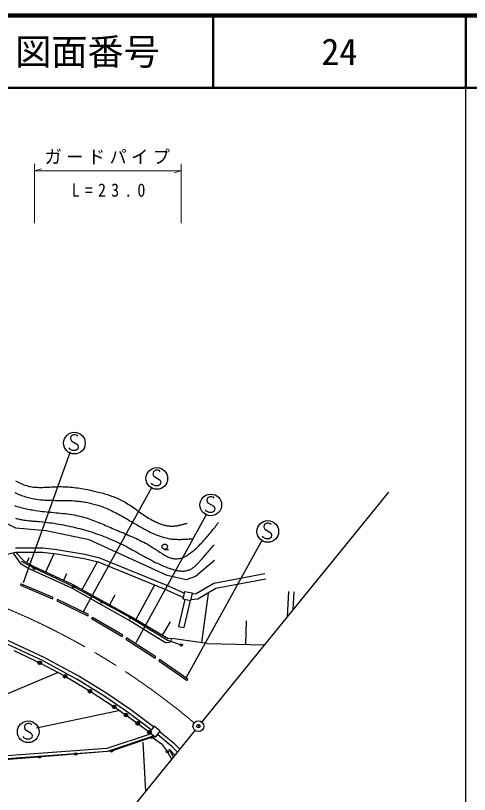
# Model space of a CAD drawing. Units: millimetres, scale not verified. Extents: x 40000 to 680000, y 20000 to 380000.
# Drawn here: x 516662 to 579500, y 272198 to 380000 of the extents above; entities that cross this region are included whole.
import ezdxf
from ezdxf.enums import TextEntityAlignment as Align

# ---------------------------------------------------------------- set-up
doc = ezdxf.new("R2010")
doc.units = ezdxf.units.MM
doc.header["$LTSCALE"] = 1000
doc.header["$PDMODE"] = 32
doc.header["$PDSIZE"] = 500
doc.linetypes.add('CHAIN', pattern=[18.5, 12, -1.5, 3.5, -1.5])
for name, color, linetype, lineweight in [('M-BGD', 7, 'Continuous', 25), ('M-BMK', 2, 'CHAIN', 13), ('M-BMK-SRVR', 3, 'Continuous', 25), ('M-STR-HTXT', 7, 'Continuous', 13), ('M-STR-STRC', 7, 'Continuous', 25), ('M-TTL', 2, 'Continuous', 140), ('M-TTL-BAND', 7, 'Continuous', 25), ('M-TTL-LINE', 7, 'Continuous', 50)]:
    doc.layers.add(name, color=color, linetype=linetype, lineweight=lineweight)
doc.layers.add('M-OTRS', color=6, linetype='Continuous')
doc.layers.add('M-TTL-TXT', color=7, linetype='Continuous')
doc.styles.add('ＭＳ ゴシック', font='')
doc.styles.get('ＭＳ ゴシック').set_extended_font_data('MS Gothic')

msp = doc.modelspace()

# ---------------------------------------------------------------- linework, layer by layer
at = {"layer": 'M-BGD'}
for p, q in [((521973, 305492), (520808, 302978)), ((537322, 306109), (537822, 306109)), ((518547, 304952), (518180, 304273)), ((527957, 304365), (525848, 300538)), ((523733, 302746), (523304, 301822)), ((535911, 301151), (533310, 296428)), ((530397, 299790), (529654, 298442)), ((543305, 299989), (542391, 293215)), ((554435, 300287), (554259, 296762)), ((555184, 300249), (555059, 297747)), ((540078, 299171), (539235, 295451)), ((540813, 299019), (539963, 295307)), ((538070, 296082), (536969, 294226)), ((539235, 295451), (539959, 295292)), ((548575, 296208), (548493, 292971)), ((543200, 293106), (551125, 292904)), ((516411, 292102), (520010, 290412)), ((520010, 290412), (523532, 288544)), ((523532, 288544), (526969, 286480)), ((526969, 286480), (530307, 284319)), ((530307, 284319), (531955, 283183)), ((531955, 283183), (533575, 282024)), ((533575, 282024), (535199, 280811)), ((538312, 278817), (536300, 280472)), ((538648, 279188), (536610, 280864)), ((534293, 279451), (534634, 272604)), ((535554, 280100), (536884, 279197)), ((536884, 279197), (537682, 278108)), ((538548, 277422), (537924, 278465)), ((538709, 277620), (537924, 278465)), ((539068, 278062), (538312, 278817)), ((539385, 278452), (538648, 279188)), ((537682, 278108), (538269, 277078))]:
    msp.add_line(p, q, dxfattribs=at)
for points in [[(516694, 309072), (513206, 310757), (508502, 313131), (504651, 315431), (493404, 321920), (482810, 328211)], [(516656, 315585), (516845, 315489), (517035, 315396), (517226, 315308), (517418, 315224), (517611, 315145), (517806, 315072), (518002, 315004), (518199, 314942), (518397, 314887), (518597, 314839), (518798, 314799), (518977, 314769), (519157, 314745), (519339, 314727), (519521, 314713), (519704, 314704), (519888, 314698), (520073, 314696), (520258, 314698), (520444, 314701), (520631, 314708), (520818, 314716), (521005, 314725), (521193, 314735), (521380, 314746), (521568, 314757), (521756, 314768), (521944, 314778), (522132, 314786), (522320, 314794), (522507, 314799), (522763, 314802), (523019, 314801), (523274, 314795), (523529, 314785), (523783, 314772), (524037, 314754), (524290, 314732), (524543, 314707), (524796, 314679), (525048, 314647), (525300, 314612), (525551, 314575), (525802, 314534), (526053, 314490), (526304, 314444), (526554, 314396), (526805, 314345), (527055, 314292), (527305, 314237), (527555, 314181), (527759, 314133), (527962, 314085), (528165, 314034), (528368, 313983), (528570, 313930), (528772, 313875), (528973, 313818), (529173, 313759), (529372, 313697), (529570, 313634), (529767, 313568), (529963, 313499), (530157, 313428), (530350, 313354), (530542, 313277), (530731, 313196), (530919, 313113), (531105, 313026), (531289, 312935), (531471, 312841), (531684, 312725), (531894, 312603), (532101, 312477), (532307, 312347), (532511, 312214), (532713, 312079), (532914, 311940), (533114, 311800), (533315, 311659), (533515, 311517), (533715, 311374), (533916, 311232), (534118, 311091), (534322, 310950), (534527, 310812), (534734, 310675), (534944, 310542), (535157, 310411), (535373, 310285), (535592, 310162), (535723, 310092), (535855, 310024), (535989, 309958), (536124, 309894), (536260, 309833), (536396, 309774), (536534, 309718), (536673, 309665), (536812, 309616), (536952, 309569), (537093, 309527), (537234, 309488), (537375, 309453), (537517, 309422), (537660, 309396), (537802, 309375), (537945, 309358), (538088, 309346), (538231, 309339), (538374, 309338), (538477, 309341), (538580, 309346), (538684, 309354), (538787, 309364), (538890, 309377), (538993, 309392), (539096, 309409), (539199, 309428), (539302, 309449), (539405, 309471), (539508, 309495), (539611, 309520), (539714, 309546), (539817, 309573), (539920, 309602), (540023, 309630), (540126, 309660), (540229, 309690), (540331, 309720), (540434, 309750)], [(516555, 313968), (516739, 313887), (516923, 313808), (517108, 313732), (517294, 313659), (517481, 313589), (517669, 313522), (517858, 313458), (518047, 313397), (518237, 313340), (518428, 313287), (518619, 313237), (518811, 313192), (519004, 313150), (519285, 313097), (519567, 313053), (519851, 313016), (520136, 312985), (520422, 312961), (520709, 312942), (520996, 312928), (521285, 312917), (521574, 312910), (521864, 312906), (522154, 312903), (522445, 312901), (522736, 312900), (523027, 312898), (523318, 312896), (523609, 312891), (523901, 312884), (524192, 312874), (524483, 312860), (524774, 312841), (524958, 312827), (525143, 312810), (525327, 312791), (525511, 312770), (525695, 312746), (525878, 312721), (526061, 312693), (526244, 312663), (526425, 312630), (526607, 312595), (526788, 312558), (526968, 312519), (527147, 312478), (527326, 312434), (527504, 312387), (527681, 312339), (527857, 312288), (528032, 312234), (528206, 312178), (528380, 312120), (528606, 312040), (528831, 311955), (529054, 311867), (529276, 311775), (529496, 311680), (529715, 311581), (529933, 311480), (530150, 311375), (530366, 311268), (530581, 311158), (530795, 311045), (531009, 310931), (531222, 310814), (531434, 310696), (531647, 310576), (531859, 310454), (532071, 310331), (532283, 310207), (532495, 310082), (532707, 309956), (532964, 309803), (533222, 309650), (533481, 309498), (533740, 309346), (534000, 309196), (534261, 309049), (534524, 308904), (534787, 308763), (535051, 308627), (535317, 308495), (535584, 308369), (535852, 308248), (536122, 308135), (536394, 308029), (536668, 307932), (536943, 307843), (537220, 307763), (537499, 307693), (537781, 307634), (538065, 307587), (538215, 307566), (538366, 307549), (538518, 307535), (538670, 307523), (538823, 307514), (538976, 307508), (539130, 307504), (539284, 307502), (539439, 307502), (539594, 307504), (539749, 307507), (539905, 307512), (540060, 307519), (540216, 307526), (540373, 307535), (540529, 307544), (540685, 307554), (540842, 307565), (540999, 307576), (541155, 307587)], [(516493, 312183), (516697, 312118), (516902, 312055), (517107, 311995), (517314, 311938), (517521, 311883), (517729, 311831), (517938, 311782), (518148, 311735), (518358, 311690), (518569, 311648), (518780, 311608), (518992, 311570), (519204, 311535), (519416, 311502), (519732, 311457), (520048, 311416), (520364, 311378), (520681, 311344), (520998, 311312), (521315, 311281), (521632, 311251), (521949, 311222), (522266, 311193), (522582, 311163), (522898, 311131), (523213, 311098), (523527, 311061), (523841, 311021), (524154, 310978), (524466, 310929), (524777, 310876), (525086, 310816), (525394, 310751), (525701, 310678), (525951, 310612), (526199, 310542), (526447, 310468), (526694, 310389), (526940, 310306), (527185, 310220), (527429, 310130), (527672, 310038), (527915, 309943), (528157, 309846), (528398, 309747), (528639, 309646), (528879, 309544), (529118, 309442), (529357, 309338), (529595, 309234), (529833, 309131), (530070, 309027), (530307, 308925), (530543, 308823), (530804, 308712), (531063, 308603), (531323, 308495), (531582, 308386), (531841, 308278), (532099, 308169), (532357, 308059), (532615, 307948), (532873, 307835), (533130, 307720), (533387, 307602), (533644, 307481), (533901, 307357), (534158, 307228), (534414, 307095), (534670, 306958), (534927, 306815), (535183, 306666), (535439, 306512), (535695, 306350), (535854, 306247), (536013, 306142), (536172, 306035), (536331, 305928), (536490, 305822), (536649, 305717), (536808, 305614), (536967, 305513), (537127, 305416), (537286, 305324), (537446, 305236), (537605, 305154), (537765, 305079), (537925, 305012), (538085, 304952), (538246, 304902), (538406, 304861), (538567, 304831), (538728, 304812), (538889, 304805), (539057, 304811), (539225, 304831), (539393, 304863), (539560, 304906), (539728, 304961), (539895, 305027), (540061, 305102), (540226, 305187), (540390, 305279), (540553, 305380), (540715, 305488), (540875, 305602), (541033, 305721), (541190, 305846), (541345, 305975), (541497, 306107), (541648, 306243), (541795, 306380), (541940, 306519), (542083, 306659), (542240, 306818), (542393, 306976), (542544, 307135), (542691, 307294), (542835, 307453), (542976, 307613), (543114, 307772), (543250, 307932), (543384, 308091), (543516, 308251), (543646, 308411), (543774, 308571), (543901, 308731), (544026, 308891), (544151, 309052), (544274, 309212), (544396, 309372), (544518, 309533), (544640, 309693), (544761, 309853)], [(426461, 299581), (428378, 300354), (432204, 301634), (436961, 303164), (441750, 304615), (446531, 305989), (451424, 307202), (456264, 308272), (461155, 309231), (466098, 309954), (471114, 310344), (476124, 310528), (481069, 310510), (486082, 310218), (491064, 309700), (495992, 308925), (498937, 308393), (500881, 307983), (505738, 306672), (512605, 304696), (516664, 305713)], [(516661, 310416), (516751, 310392), (516840, 310369), (516996, 310330), (517152, 310295), (517310, 310263), (517467, 310233), (517625, 310206), (517784, 310181), (517943, 310158), (518103, 310137), (518263, 310118), (518423, 310100), (518583, 310083), (518744, 310067), (518905, 310053), (519066, 310038), (519228, 310025), (519389, 310011), (519550, 309998), (519712, 309985), (519873, 309971), (520034, 309956), (520365, 309925), (520694, 309890), (521024, 309853), (521352, 309812), (521681, 309768), (522008, 309721), (522335, 309671), (522661, 309618), (522987, 309561), (523312, 309501), (523636, 309438), (523960, 309372), (524283, 309302), (524605, 309229), (524927, 309153), (525248, 309073), (525568, 308990), (525888, 308904), (526207, 308814), (526525, 308720), (526825, 308628), (527124, 308534), (527422, 308436), (527719, 308335), (528016, 308232), (528311, 308125), (528605, 308016), (528898, 307903), (529190, 307788), (529481, 307670), (529770, 307550), (530057, 307427), (530343, 307301), (530628, 307172), (530910, 307042), (531191, 306908), (531470, 306772), (531747, 306634), (532022, 306493), (532295, 306350), (532561, 306208), (532825, 306063), (533088, 305917), (533350, 305770), (533612, 305623), (533873, 305474), (534135, 305326), (534398, 305179), (534662, 305032), (534927, 304886), (535194, 304741), (535464, 304599), (535736, 304458), (536012, 304321), (536291, 304186), (536574, 304054), (536862, 303926), (537154, 303803), (537452, 303683), (537755, 303569), (537901, 303516), (538048, 303465), (538195, 303416), (538344, 303370), (538493, 303326), (538642, 303285), (538791, 303247), (538940, 303214), (539089, 303185), (539237, 303160), (539385, 303141), (539531, 303127), (539676, 303119), (539820, 303117), (539962, 303122), (540102, 303134), (540240, 303153), (540376, 303180), (540510, 303216), (540640, 303259), (540734, 303297), (540826, 303339), (540917, 303386), (541007, 303437), (541095, 303491), (541182, 303549), (541267, 303611), (541351, 303675), (541435, 303743), (541517, 303813), (541598, 303885), (541678, 303959), (541757, 304035), (541835, 304113), (541912, 304192), (541989, 304272), (542065, 304353), (542140, 304435), (542215, 304517), (542289, 304599), (542387, 304709), (542485, 304818), (542582, 304928), (542678, 305037), (542773, 305146), (542867, 305254), (542961, 305363), (543054, 305471), (543147, 305580), (543239, 305688), (543331, 305795), (543422, 305903), (543513, 306011), (543604, 306118), (543694, 306226), (543784, 306333), (543874, 306441), (543964, 306548), (544054, 306655), (544143, 306762)], [(544212, 304580), (541561, 302374), (540294, 301922), (537668, 302515), (526871, 307458), (520882, 308693), (516694, 309072)], [(516663, 306313), (520417, 306321), (522390, 306113), (526269, 305434), (528262, 304949), (537451, 301227), (540042, 300072)], [(538290, 293769), (538012, 293220), (537417, 293202), (532269, 296381), (524432, 300743), (518339, 303517), (517451, 304055), (516373, 305585)], [(516664, 305713), (520386, 305720), (522307, 305518), (526146, 304846), (528077, 304376), (537217, 300675), (539918, 299471)], [(543200, 293106), (538290, 293769), (537809, 293728), (532574, 296834), (524655, 301196), (519160, 303742), (517832, 304461), (516664, 305713)], [(517450, 304493), (519265, 303500), (524700, 300955), (532576, 296672), (537685, 293528), (539612, 292888)], [(540942, 299194), (541879, 299288), (544372, 300732), (551327, 302047)], [(541101, 299964), (541644, 300018), (544107, 301445), (551187, 302784)], [(525189, 288115), (520381, 290713), (514989, 293238), (509373, 295433), (503598, 297218), (497827, 298746), (491901, 299851), (487994, 300279), (482952, 300715), (477925, 300927)], [(525427, 288555), (520606, 291160), (515186, 293697), (509538, 295905), (503736, 297698), (497937, 299234), (491974, 300346), (488043, 300776), (482985, 301214), (477947, 301427)], [(535445, 281144), (532320, 283491), (529004, 285730), (525162, 288131)], [(535755, 281537), (532610, 283898), (529276, 286149), (525427, 288555)], [(535456, 280600), (529317, 278544), (510359, 277150)], [(535831, 280304), (529396, 278149), (510389, 276751)], [(535554, 280100), (529952, 278202), (510071, 276580)]]:
    msp.add_lwpolyline(points, dxfattribs=at)
for points in [[(517333, 301166), (521797, 299288), (521875, 299472), (517410, 301350)], [(540088, 300296), (541125, 300082), (540902, 299001), (539865, 299215)], [(522379, 298992), (526665, 296930), (526752, 297110), (522465, 299172)], [(527193, 296529), (531414, 294066), (531515, 294238), (527293, 296701)], [(531929, 293700), (535994, 291067), (536103, 291235), (532038, 293868)], [(536483, 290690), (540416, 287973), (540530, 288138), (536596, 290855)], [(536693, 280970), (535839, 281644), (535184, 280814), (536038, 280140)]]:
    msp.add_lwpolyline(points, close=True, dxfattribs=at)
for centre, radius in [((537322, 306484), 375), ((519265, 303500), 150), ((519265, 303500), 100), ((519265, 303500), 50), ((524700, 300955), 150), ((524700, 300955), 100), ((524700, 300955), 50), ((528638, 298814), 150), ((528638, 298814), 100), ((528638, 298814), 50), ((532576, 296672), 150), ((532576, 296672), 100), ((532576, 296672), 50), ((539612, 292888), 150), ((539612, 292888), 100), ((539612, 292888), 50), ((520010, 290412), 250), ((520010, 290412), 220), ((520010, 290412), 190), ((520010, 290412), 160), ((520010, 290412), 130), ((520010, 290412), 100), ((520010, 290412), 70), ((520010, 290412), 40), ((520010, 290412), 10), ((523532, 288544), 250), ((523532, 288544), 220), ((523532, 288544), 190), ((523532, 288544), 160), ((523532, 288544), 130), ((523532, 288544), 100), ((523532, 288544), 70), ((523532, 288544), 40), ((523532, 288544), 10), ((526969, 286480), 250), ((526969, 286480), 220), ((526969, 286480), 190), ((526969, 286480), 160), ((526969, 286480), 130), ((526969, 286480), 100), ((526969, 286480), 70), ((526969, 286480), 40), ((526969, 286480), 10), ((530307, 284319), 250), ((530307, 284319), 220), ((530307, 284319), 190), ((530307, 284319), 160), ((530307, 284319), 130), ((530307, 284319), 100), ((530307, 284319), 70), ((530307, 284319), 40), ((530307, 284319), 10), ((531955, 283183), 250), ((531955, 283183), 220), ((531955, 283183), 190), ((531955, 283183), 160), ((531955, 283183), 130), ((531955, 283183), 100), ((531955, 283183), 70), ((531955, 283183), 40), ((531955, 283183), 10), ((533575, 282024), 250), ((533575, 282024), 220), ((533575, 282024), 190), ((533575, 282024), 160), ((533575, 282024), 130), ((533575, 282024), 100), ((533575, 282024), 70), ((533575, 282024), 40), ((533575, 282024), 10), ((535199, 280811), 250), ((535199, 280811), 220), ((535199, 280811), 190), ((535199, 280811), 160), ((535199, 280811), 130), ((535199, 280811), 100), ((535199, 280811), 70), ((535199, 280811), 40), ((535199, 280811), 10), ((535554, 280100), 150), ((535554, 280100), 100), ((535554, 280100), 50), ((529952, 278202), 150), ((529952, 278202), 100), ((529952, 278202), 50), ((537682, 278108), 150), ((537682, 278108), 100), ((537682, 278108), 50), ((520011, 277391), 150), ((520011, 277391), 100), ((520011, 277391), 50), ((524982, 277797), 150), ((524982, 277797), 100), ((524982, 277797), 50)]:
    msp.add_circle(centre, radius, dxfattribs=at)
at = {"layer": 'M-BMK'}
msp.add_arc((476933, 205643), 100000, 49.82385, 94.25125, dxfattribs=at)
at = {"layer": 'M-BMK-SRVR'}
for p, q in [((568298, 314044), (542444, 282224)), ((541498, 281060), (502258, 232748))]:
    msp.add_line(p, q, dxfattribs=at)
msp.add_circle((541971, 281642), 750, dxfattribs=at)
at = {"layer": 'M-OTRS'}
msp.add_point((541971, 281642), dxfattribs=at)
at = {"layer": 'M-STR-HTXT'}
for p, q in [((519265, 351251), (519265, 359500)), ((539612, 359500), (539612, 351251)), ((519265, 358500), (520265, 358780)), ((519265, 358500), (539612, 358500)), ((539612, 358500), (538612, 358220))]:
    msp.add_line(p, q, dxfattribs=at)
at = {"layer": 'M-STR-STRC'}
for p, q in [((524214, 319601), (517731, 301502)), ((526075, 297522), (535574, 314787)), ((543083, 311001), (533327, 293158)), ((540259, 288344), (550849, 307470)), ((514346, 285642), (522626, 289108)), ((519545, 281406), (531162, 283845))]:
    msp.add_line(p, q, dxfattribs=at)
for points in [[(525283, 321782), (525163, 321902), (524923, 321962), (524683, 321962), (524323, 321782), (524263, 321422), (524383, 321122), (525223, 320642), (525343, 320342), (525283, 319982), (524983, 319802), (524563, 319802), (524203, 319982), (524083, 320162)], [(536698, 316890), (536578, 317010), (536338, 317070), (536098, 317070), (535738, 316890), (535678, 316530), (535798, 316230), (536638, 315750), (536758, 315450), (536698, 315090), (536398, 314910), (535978, 314910), (535618, 315090), (535498, 315270)], [(544172, 313221), (544052, 313341), (543812, 313401), (543572, 313401), (543212, 313221), (543152, 312861), (543272, 312561), (544112, 312081), (544232, 311781), (544172, 311421), (543872, 311241), (543452, 311241), (543092, 311421), (542972, 311601)], [(552054, 309552), (551934, 309672), (551694, 309732), (551454, 309732), (551094, 309552), (551034, 309192), (551154, 308892), (551994, 308412), (552114, 308112), (552054, 307752), (551754, 307572), (551334, 307572), (550974, 307752), (550854, 307932)], [(518896, 281829), (518776, 281949), (518536, 282009), (518296, 282009), (517936, 281829), (517876, 281469), (517996, 281169), (518836, 280689), (518956, 280389), (518896, 280029), (518596, 279849), (518176, 279849), (517816, 280029), (517696, 280209)]]:
    msp.add_lwpolyline(points, dxfattribs=at)
for centre in [(524803, 320822), (536218, 315930), (543692, 312261), (551574, 308592), (518416, 280869)]:
    msp.add_circle(centre, 1500, dxfattribs=at)
at = {"layer": 'M-TTL'}
msp.add_line((680000, 380000), (40000, 380000), dxfattribs=at)
at = {"layer": 'M-TTL-BAND'}
msp.add_line((579000, 20000), (579000, 370000), dxfattribs=at)
at = {"layer": 'M-TTL-LINE'}
for p, q in [((543997, 380000), (543997, 370000)), ((579000, 380000), (579000, 370000)), ((40000, 370000), (680000, 370000))]:
    msp.add_line(p, q, dxfattribs=at)

# ---------------------------------------------------------------- texts
at = {"layer": 'M-STR-HTXT', "char_height": 1833, "attachment_point": 7, "style": 'ＭＳ ゴシック'}
for s, insert in [('\\T1.26;\\W0.95;ガードパイプ', (520689, 359430)), ('\\T1.62;\\W0.9;L=23.0', (524428, 354900))]:
    msp.add_mtext(s, dxfattribs=dict(at, insert=insert))
at = {"layer": 'M-TTL-TXT', "style": 'ＭＳ ゴシック'}
for s, p in [('図面番号', (526622, 375000)), ('24', (561497, 375000))]:
    msp.add_text(s, height=3666, dxfattribs=at).set_placement(p, align=Align.MIDDLE_CENTER)

doc.saveas('drawing.dxf')
